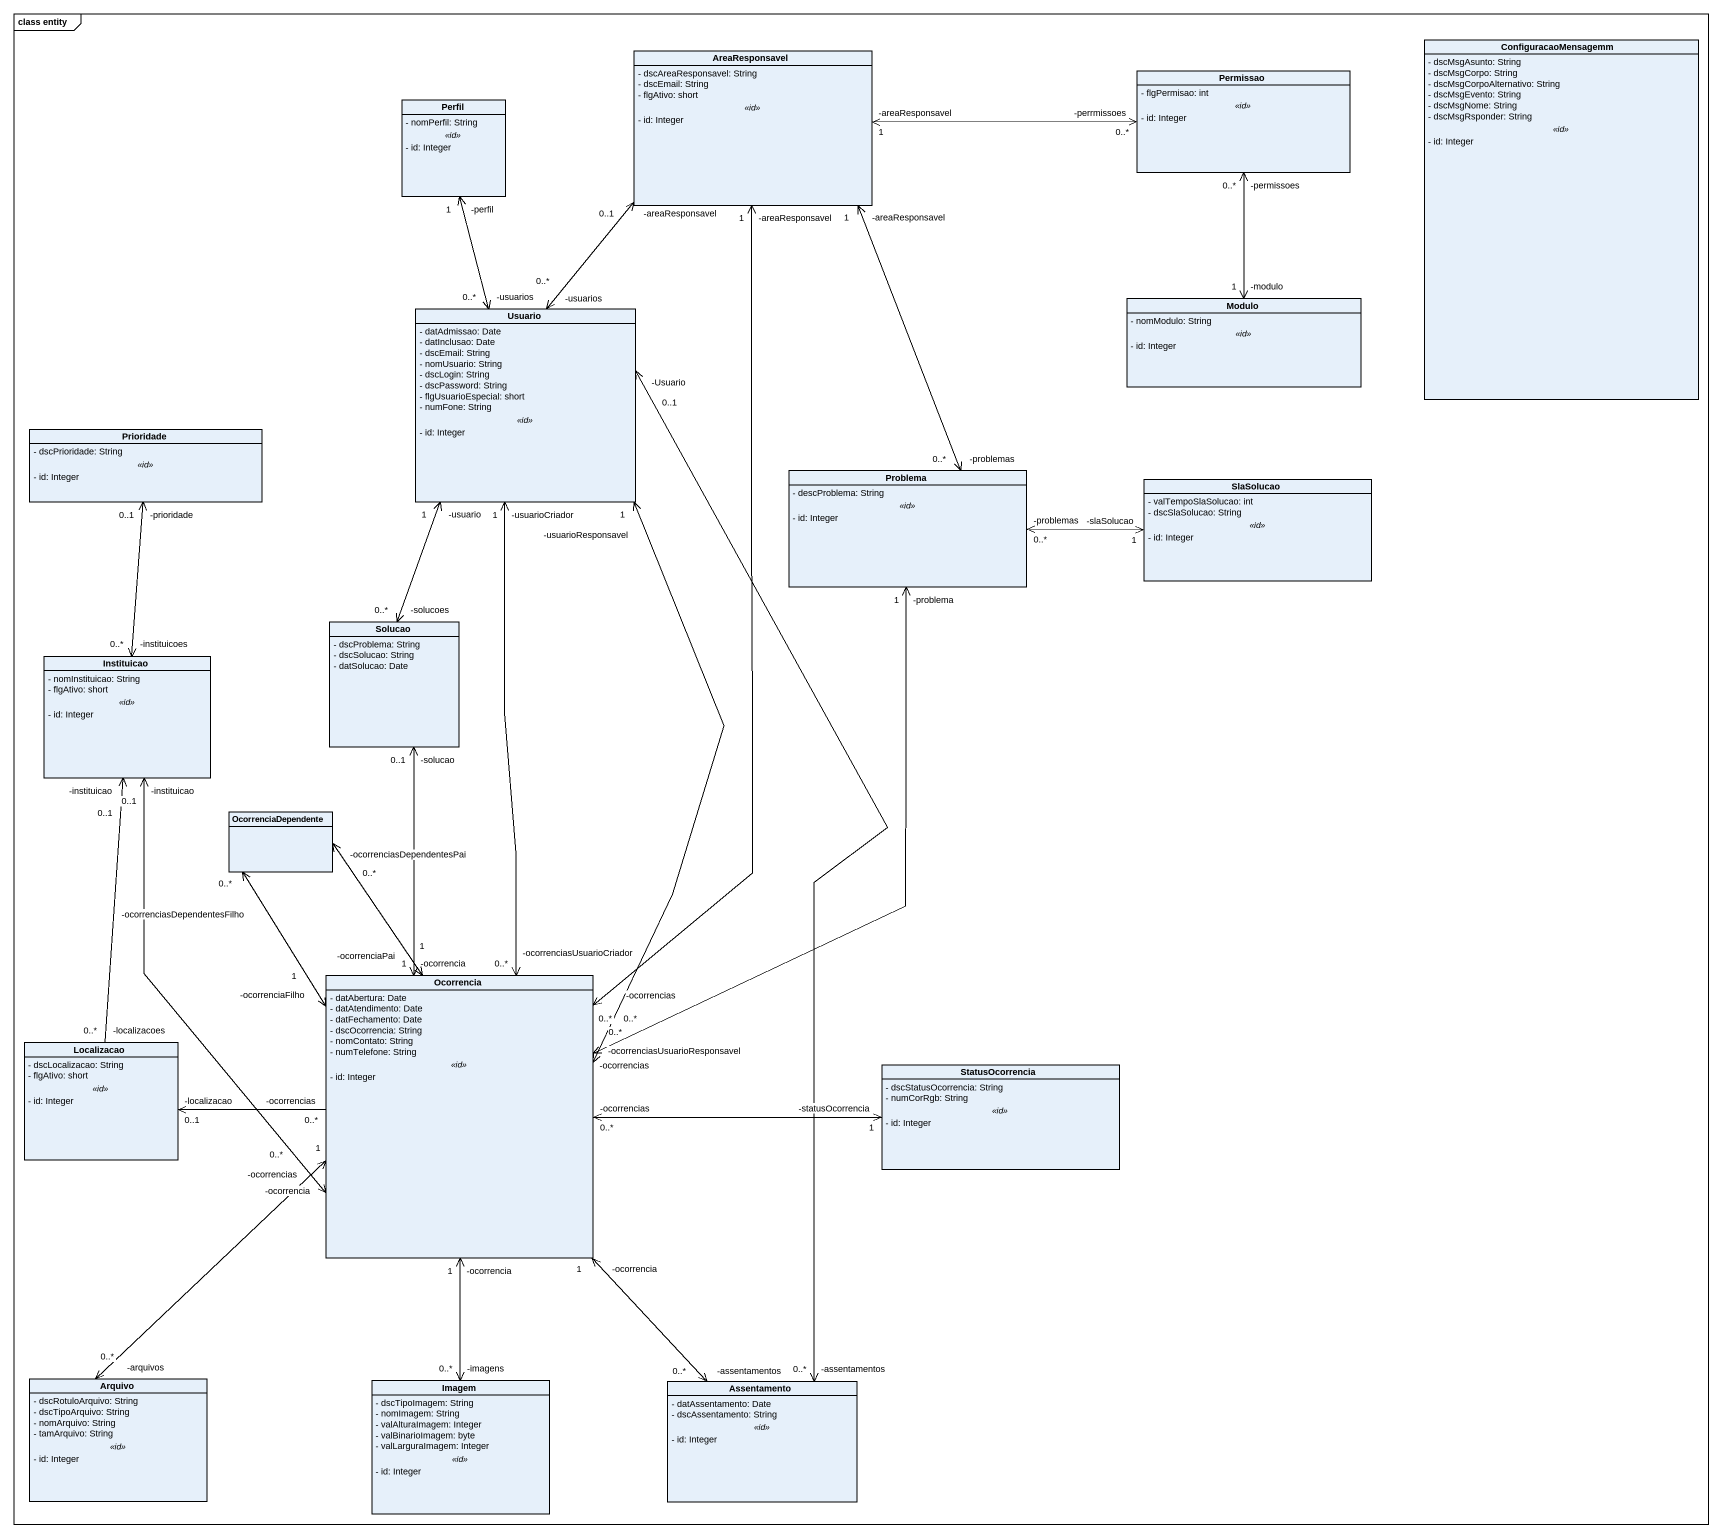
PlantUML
@startuml
mainframe class entity
hide circle
hide empty members
skinparam classAttributeIconSize 0
class AreaResponsavel {
  - dscAreaResponsavel: String
  - dscEmail: String
  - flgAtivo: short
  .. <<id>> ..
  - id: Integer
}
class Permissao {
  - flgPermisao: int
  .. <<id>> ..
  - id: Integer
}
class ConfiguracaoMensagemm {
  - dscMsgAsunto: String
  - dscMsgCorpo: String
  - dscMsgCorpoAlternativo: String
  - dscMsgEvento: String
  - dscMsgNome: String
  - dscMsgRsponder: String
  .. <<id>> ..
  - id: Integer
}
class Perfil {
  - nomPerfil: String
  .. <<id>> ..
  - id: Integer
}
class Modulo {
  - nomModulo: String
  .. <<id>> ..
  - id: Integer
}
class Usuario {
  - datAdmissao: Date
  - datInclusao: Date
  - dscEmail: String
  - nomUsuario: String
  - dscLogin: String
  - dscPassword: String
  - flgUsuarioEspecial: short
  - numFone: String
  .. <<id>> ..
  - id: Integer
}
class Prioridade {
  - dscPrioridade: String
  .. <<id>> ..
  - id: Integer
}
class Problema {
  - descProblema: String
  .. <<id>> ..
  - id: Integer
}
class SlaSolucao {
  - valTempoSlaSolucao: int
  - dscSlaSolucao: String
  .. <<id>> ..
  - id: Integer
}
class Solucao {
  - dscProblema: String
  - dscSolucao: String
  - datSolucao: Date
}
class Instituicao {
  - nomInstituicao: String
  - flgAtivo: short
  .. <<id>> ..
  - id: Integer
}
class OcorrenciaDependente
class Ocorrencia {
  - datAbertura: Date
  - datAtendimento: Date
  - datFechamento: Date
  - dscOcorrencia: String
  - nomContato: String
  - numTelefone: String
  .. <<id>> ..
  - id: Integer
}
class Localizacao {
  - dscLocalizacao: String
  - flgAtivo: short
  .. <<id>> ..
  - id: Integer
}
class StatusOcorrencia {
  - dscStatusOcorrencia: String
  - numCorRgb: String
  .. <<id>> ..
  - id: Integer
}
class Arquivo {
  - dscRotuloArquivo: String
  - dscTipoArquivo: String
  - nomArquivo: String
  - tamArquivo: String
  .. <<id>> ..
  - id: Integer
}
class Imagem {
  - dscTipoImagem: String
  - nomImagem: String
  - valAlturaImagem: Integer
  - valBinarioImagem: byte
  - valLarguraImagem: Integer
  .. <<id>> ..
  - id: Integer
}
class Assentamento {
  - datAssentamento: Date
  - dscAssentamento: String
  .. <<id>> ..
  - id: Integer
}
Permissao "-perrmissoes\n0..*" <-left-> "-areaResponsavel\n1" AreaResponsavel
Permissao "-permissoes\n0..*" <--> "-modulo\n1" Modulo
Usuario "-usuarios\n0..*" <-up-> "-areaResponsavel\n0..1" AreaResponsavel
Usuario "-usuarios\n0..*" <-up-> "-perfil\n1" Perfil
Problema "-problemas\n0..*" <-up-> "-areaResponsavel\n1" AreaResponsavel
Problema "-problemas\n0..*" <-right-> "-slaSolucao\n1" SlaSolucao
Solucao "-solucoes\n0..*" <-up-> "-usuario\n1" Usuario
Solucao "-solucao\n0..1" <--> "-ocorrencia\n1" Ocorrencia
Instituicao "-instituicoes\n0..*" <-up-> "-prioridade\n0..1" Prioridade
OcorrenciaDependente "-ocorrenciasDependentesFilho\n0..*" <--> "-ocorrenciaFilho\n1" Ocorrencia
OcorrenciaDependente "-ocorrenciasDependentesPai\n0..*" <--> "-ocorrenciaPai\n1" Ocorrencia
Ocorrencia "-ocorrencias\n0..*" <-up-> "-areaResponsavel\n1" AreaResponsavel
Ocorrencia "-ocorrenciasUsuarioCriador\n0..*" <-up-> "-usuarioCriador\n1" Usuario
Ocorrencia "-ocorrenciasUsuarioResponsavel\n0..*" <-up-> "-usuarioResponsavel\n1" Usuario
Ocorrencia "-ocorrencias\n0..*" <-up-> "-problema\n1" Problema
Ocorrencia "-ocorrencias\n0..*" <-up-> "-instituicao\n0..1" Instituicao
Ocorrencia "-ocorrencias\n0..*" -left-> "-localizacao\n0..1" Localizacao
Ocorrencia "-ocorrencias\n0..*" <-right-> "-statusOcorrencia\n1" StatusOcorrencia
Localizacao "-localizacoes\n0..*" -up-> "-instituicao\n0..1" Instituicao
Arquivo "-arquivos\n0..*" <-up-> "-ocorrencia\n1" Ocorrencia
Imagem "-imagens\n0..*" <-up-> "-ocorrencia\n1" Ocorrencia
Assentamento "-assentamentos\n0..*" <-up-> "-Usuario\n0..1" Usuario
Assentamento "-assentamentos\n0..*" <-up-> "-ocorrencia\n1" Ocorrencia
@enduml
